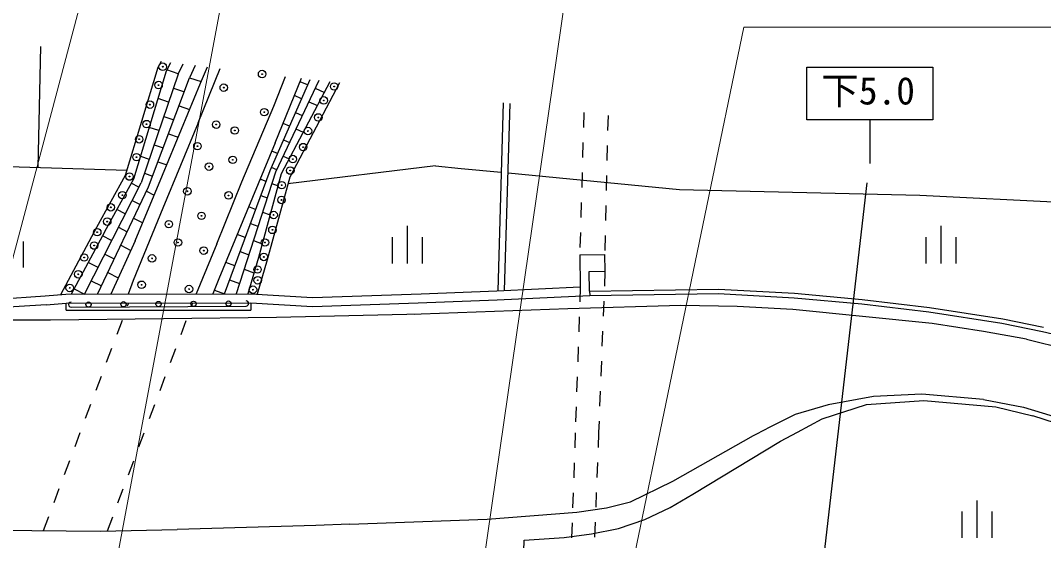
# Model space of a CAD drawing. Units: millimetres, scale not verified. Extents: x -1459003 to 1952903, y -3121393 to 1511092.
# Drawn here: x 330577 to 398814, y 300748 to 335432 of the extents above; entities that cross this region are included whole.
import ezdxf
from ezdxf.enums import TextEntityAlignment as Align

# ---------------------------------------------------------------- set-up
doc = ezdxf.new("R2010")
doc.units = ezdxf.units.MM
doc.header["$LTSCALE"] = 1000
doc.header["$PDMODE"] = 32
doc.header["$PDSIZE"] = 500
for name, color, linetype, lineweight in [('M-BGD', 7, 'Continuous', 25), ('M-STR-HTXT', 7, 'Continuous', 13), ('M-STR-STRC', 7, 'Continuous', 25)]:
    doc.layers.add(name, color=color, linetype=linetype, lineweight=lineweight)
doc.styles.add('ＭＳ ゴシック', font='')
doc.styles.get('ＭＳ ゴシック').set_extended_font_data('MS Gothic')

msp = doc.modelspace()

# ---------------------------------------------------------------- linework, layer by layer
at = {"layer": 'M-BGD'}
for p, q in [((331909, 333689), (331742, 325633)), ((339761, 332307), (339973, 332711)), ((340318, 332078), (340611, 332633)), ((341088, 331843), (341424, 332534)), ((342233, 332436), (341858, 331609)), ((342576, 331243), (343041, 332338)), ((337573, 325112), (339761, 332307)), ((338129, 324879), (340318, 332078)), ((341088, 331843), (338625, 324607)), ((341102, 331872), (340345, 332129)), ((342425, 328604), (343892, 332235)), ((347467, 329727), (348259, 331705)), ((339120, 324336), (341858, 331609)), ((340052, 325123), (342576, 331243)), ((341858, 331609), (342623, 331354)), ((347221, 325416), (349896, 331506)), ((347572, 327266), (349320, 331576)), ((350474, 331436), (347595, 325314)), ((351220, 331346), (347975, 325210)), ((351858, 331268), (348536, 324988)), ((349730, 331130), (349228, 331350)), ((340776, 330926), (341508, 330677)), ((349328, 330214), (348852, 330423)), ((350227, 330911), (350846, 330639)), ((340454, 329980), (339753, 330218)), ((341155, 329741), (341858, 329502)), ((345341, 324667), (347467, 329727)), ((349801, 330006), (350378, 329753)), ((362772, 329944), (362418, 317394)), ((362855, 317415), (363243, 329886)), ((340131, 329033), (340803, 328805)), ((348926, 329298), (349376, 329101)), ((368150, 329291), (368122, 328291)), ((369767, 329095), (369742, 328095)), ((339809, 328087), (339171, 328304)), ((342425, 328604), (340081, 322917)), ((348524, 328383), (348100, 328569)), ((340450, 327868), (341094, 327649)), ((348950, 328196), (349440, 327980)), ((339487, 327140), (340098, 326932)), ((347572, 327266), (345677, 322705)), ((348122, 327467), (348524, 327290)), ((368093, 327292), (368065, 326292)), ((369718, 327095), (369694, 326096)), ((338588, 326389), (339165, 326193)), ((347719, 326552), (347344, 326717)), ((348099, 326385), (348503, 326208)), ((328474, 325739), (337672, 325439)), ((339745, 325996), (340330, 325796)), ((347673, 325480), (347317, 325636)), ((358260, 325734), (348414, 324542)), ((358260, 325734), (359971, 325567)), ((359971, 325567), (362641, 325307)), ((335681, 321655), (337573, 325112)), ((336208, 321369), (338129, 324879)), ((338231, 320728), (340052, 325123)), ((338842, 325247), (339393, 325059)), ((344182, 317200), (347221, 325416)), ((347595, 325314), (344955, 317201)), ((347975, 325210), (346449, 319633)), ((346957, 324703), (346567, 324847)), ((348536, 324988), (347026, 319469)), ((363099, 325262), (374536, 324149)), ((368036, 325292), (368008, 324293)), ((369669, 325096), (369645, 324096)), ((334841, 317185), (338625, 324607)), ((335721, 317186), (339120, 324336)), ((338474, 324312), (337962, 324573)), ((343680, 320530), (345341, 324667)), ((347349, 324558), (347756, 324408)), ((374536, 324149), (390571, 323774)), ((338985, 324051), (339500, 323789)), ((346610, 323765), (347039, 323607)), ((390571, 323774), (415748, 322519)), ((337566, 322530), (337001, 322818)), ((338020, 323421), (338555, 323148)), ((340081, 322917), (338105, 318096)), ((346263, 322827), (345799, 322999)), ((367980, 323293), (367951, 322294)), ((369620, 323096), (369596, 322097)), ((338126, 322245), (338732, 321936)), ((345677, 322705), (343816, 318192)), ((346730, 322655), (347226, 322471)), ((333264, 317155), (335681, 321655)), ((337111, 321639), (337696, 321341)), ((345916, 321889), (346420, 321703)), ((356401, 319228), (356401, 321728)), ((391981, 319228), (391981, 321728)), ((336208, 321369), (333960, 317183)), ((336657, 320748), (336043, 321061)), ((338231, 320728), (336603, 317188)), ((345570, 320952), (345036, 321149)), ((346111, 320751), (346696, 320535)), ((355401, 319228), (355401, 320978)), ((357401, 319228), (357401, 320978)), ((367923, 321294), (367894, 320294)), ((369571, 321097), (369547, 320097)), ((390981, 319228), (390981, 320978)), ((392981, 319228), (392981, 320978)), ((330786, 318950), (330786, 320700)), ((337267, 320438), (337940, 320094)), ((343680, 320530), (342298, 317197)), ((336203, 319857), (336837, 319534)), ((345223, 320014), (345801, 319800)), ((346449, 319633), (345737, 317202)), ((347026, 319469), (346355, 317179)), ((367880, 319797), (369540, 319825)), ((367880, 319797), (367917, 317657)), ((369540, 319825), (369559, 318710)), ((335749, 318966), (335096, 319299)), ((344876, 319076), (344273, 319299)), ((345491, 318848), (346148, 318605)), ((368515, 318692), (369559, 318710)), ((368538, 317385), (368515, 318692)), ((369559, 318710), (369520, 317710)), ((335295, 318076), (335978, 317727)), ((336408, 318631), (337103, 318276)), ((338105, 318096), (337770, 317189)), ((343816, 318192), (343409, 317199)), ((344529, 318138), (345182, 317896)), ((334150, 317537), (334841, 317185)), ((343511, 317448), (344182, 317200)), ((357299, 317212), (362343, 317390)), ((362343, 317390), (367917, 317657)), ((367917, 317657), (367882, 316658)), ((368538, 317385), (377133, 317514)), ((368538, 317385), (368543, 317085)), ((377133, 317514), (382213, 317238)), ((326995, 316694), (332234, 317070)), ((332234, 317070), (333596, 317183)), ((333596, 317183), (345953, 317203)), ((345953, 317203), (350059, 316956)), ((350059, 316956), (357299, 317212)), ((357105, 316605), (362368, 316791)), ((362368, 316791), (368543, 317085)), ((368543, 317085), (377127, 317214)), ((369481, 316711), (369442, 315712)), ((377127, 317214), (382191, 316939)), ((382191, 316939), (386695, 316536)), ((382213, 317238), (386726, 316834)), ((386726, 316834), (391202, 316295)), ((332283, 316472), (327506, 316183)), ((332283, 316472), (333621, 316583)), ((333616, 316115), (333621, 316583)), ((333616, 316115), (345945, 316115)), ((333621, 316583), (345935, 316603)), ((333952, 316306), (345623, 316384)), ((337725, 316392), (337799, 316590)), ((341988, 316370), (342073, 316597)), ((345935, 316603), (350051, 316356)), ((345935, 316603), (345945, 316115)), ((350051, 316356), (357105, 316605)), ((367087, 316209), (357294, 315838)), ((374628, 316422), (367087, 316209)), ((378372, 316353), (374628, 316422)), ((382085, 316149), (378372, 316353)), ((391383, 315232), (382085, 316149)), ((386695, 316536), (391160, 315998)), ((391160, 315998), (396035, 315246)), ((391202, 316295), (396088, 315541)), ((332579, 315436), (326335, 315437)), ((347652, 315624), (332579, 315436)), ((337024, 314519), (337375, 315455)), ((341287, 314497), (341638, 315433)), ((357294, 315838), (347652, 315624)), ((357294, 315838), (356857, 315828)), ((367847, 315658), (367813, 314659)), ((396088, 315541), (398809, 314980)), ((369403, 314713), (369364, 313713)), ((394812, 314700), (391383, 315232)), ((397680, 314188), (394812, 314700)), ((396035, 315246), (398748, 314686)), ((398748, 314686), (401095, 314123)), ((397680, 314188), (400949, 313353)), ((336323, 312646), (336673, 313582)), ((340586, 312624), (340936, 313560)), ((367778, 313659), (367744, 312660)), ((369325, 312714), (369286, 311715)), ((335621, 310773), (335972, 311709)), ((339884, 310751), (340235, 311687)), ((367709, 311661), (367674, 310661)), ((369247, 310716), (369208, 309716)), ((390692, 310511), (387462, 310363)), ((394799, 310161), (390692, 310511)), ((334920, 308900), (335270, 309836)), ((339183, 308878), (339534, 309814)), ((384442, 309806), (382240, 309143)), ((384041, 308854), (387010, 309812)), ((387462, 310363), (384442, 309806)), ((387010, 309812), (390822, 310088)), ((390822, 310088), (395637, 309654)), ((394799, 310161), (397477, 309652)), ((367640, 309662), (367605, 308662)), ((382240, 309143), (380325, 308189)), ((395637, 309654), (398099, 309055)), ((397477, 309652), (399963, 308878)), ((369169, 308717), (369140, 307959)), ((382407, 307982), (384041, 308854)), ((401018, 308110), (398099, 309055)), ((334218, 307027), (334569, 307963)), ((338481, 307005), (338832, 307941)), ((367579, 307927), (367545, 306927)), ((369140, 307959), (369101, 306960)), ((374098, 304718), (379458, 307758)), ((379458, 307758), (380325, 308189)), ((381263, 307371), (382407, 307982)), ((375417, 303846), (381263, 307371)), ((333517, 305154), (333868, 306090)), ((337780, 305132), (338131, 306068)), ((367510, 305928), (367475, 304928)), ((369062, 305960), (369023, 304961)), ((371263, 303334), (374098, 304718)), ((332816, 303281), (333166, 304217)), ((337079, 303259), (337429, 304195)), ((367441, 303929), (367406, 302930)), ((368984, 303962), (368945, 302963)), ((373917, 302958), (375417, 303846)), ((369668, 302937), (371263, 303334)), ((394383, 300929), (394383, 303429)), ((332114, 301408), (332465, 302344)), ((336377, 301386), (336728, 302322)), ((361704, 302172), (367689, 302635)), ((367689, 302635), (369668, 302937)), ((372211, 302148), (373917, 302958)), ((393383, 300929), (393383, 302679)), ((395383, 300929), (395383, 302679)), ((350267, 301750), (341018, 301474)), ((352528, 301833), (350267, 301750)), ((352528, 301833), (361704, 302172)), ((367371, 301930), (367337, 300931)), ((368906, 301963), (368867, 300964)), ((370467, 301561), (372211, 302148)), ((328919, 301443), (335926, 301378)), ((335926, 301378), (341018, 301474)), ((364172, 300774), (366840, 300942)), ((366840, 300942), (368658, 301194)), ((368658, 301194), (370467, 301561)), ((364149, 300048), (364172, 300774))]:
    msp.add_line(p, q, dxfattribs=at)
for centre, radius in [((340067, 332350), 25), ((346695, 331857), 25), ((339789, 331124), 25), ((344137, 330951), 25), ((351501, 331026), 25), ((339210, 329818), 25), ((350804, 330103), 25), ((346841, 329316), 25), ((350442, 328965), 25), ((338989, 328522), 25), ((343633, 328487), 25), ((344871, 328095), 25), ((349755, 328058), 25), ((338492, 327510), 25), ((342381, 327050), 25), ((349431, 326986), 25), ((338318, 326313), 25), ((348742, 326190), 25), ((343156, 325684), 25), ((344734, 326139), 25), ((337847, 325023), 25), ((348572, 325422), 25), ((348000, 324449), 25), ((337375, 323783), 25), ((341709, 324038), 25), ((344457, 323767), 25), ((347987, 323460), 25), ((336603, 322970), 25), ((342651, 322402), 25), ((347464, 322459), 25), ((336364, 322015), 25), ((340470, 321849), 25), ((347383, 321465), 25), ((335697, 321316), 25), ((335492, 320420), 25), ((341080, 320627), 25), ((342801, 320081), 25), ((346886, 320623), 25), ((334827, 319623), 25), ((339351, 319566), 25), ((346811, 319659), 25), ((346389, 318824), 25), ((334434, 318503), 25), ((346401, 318105), 25), ((333861, 317594), 25), ((338657, 317806), 25), ((341819, 317520), 25), ((346083, 317478), 25), ((335118, 316488), 175), ((337452, 316504), 175), ((339787, 316520), 175), ((342121, 316535), 175), ((344455, 316551), 175)]:
    msp.add_circle(centre, radius, dxfattribs=at)
for centre, radius, start, end in [((444492, 872503), 605840, 261.18909, 261.18909), ((336281, -251332), 590751, 108.92784, 108.92784), ((333951, 316481), 175, 90.38122, 270.38519), ((345622, 316559), 175, 270.37904, 90.37904)]:
    msp.add_arc(centre, radius, start, end, dxfattribs=at)
for p in [(340067, 332350), (346695, 331857), (339789, 331124), (344137, 330951), (351501, 331026), (350804, 330103), (339210, 329818), (346841, 329316), (350442, 328965), (338989, 328522), (343633, 328487), (344871, 328095), (349755, 328058), (338492, 327510), (342381, 327050), (349431, 326986), (338318, 326313), (344734, 326139), (348742, 326190), (343156, 325684), (348572, 325422), (337847, 325023), (341709, 324038), (348000, 324449), (337375, 323783), (344457, 323767), (347987, 323460), (336603, 322970), (336364, 322015), (340470, 321849), (342651, 322402), (347464, 322459), (335697, 321316), (347383, 321465), (341080, 320627), (346886, 320623), (335492, 320420), (342801, 320081), (334827, 319623), (339351, 319566), (346811, 319659), (334434, 318503), (346389, 318824), (338657, 317806), (346401, 318105), (333861, 317594), (341819, 317520), (346083, 317478)]:
    msp.add_point(p, dxfattribs=at)
at = {"layer": 'M-STR-HTXT'}
for p, q in [((322044, 289437), (338105, 349829)), ((333857, 282755), (345828, 346565)), ((358472, 278665), (367842, 343348)), ((367898, 282330), (378828, 334989)), ((378828, 334989), (429357, 334989))]:
    msp.add_line(p, q, dxfattribs=at)
at = {"layer": 'M-STR-STRC'}
for p, q in [((383027, 328816), (383027, 332316)), ((383027, 332316), (391427, 332316)), ((391427, 332316), (391427, 328816)), ((391427, 328816), (383027, 328816)), ((387227, 328816), (387227, 325884)), ((382198, 282615), (387054, 324612))]:
    msp.add_line(p, q, dxfattribs=at)
for centre, radius, start, end in [((447798, 891676), 619416, 260.19854, 260.19854), ((446458, 884104), 611726, 260.39352, 260.39352), ((442504, 859024), 586335, 261.56778, 261.56778), ((437337, 831795), 558628, 259.99993, 259.99993)]:
    msp.add_arc(centre, radius, start, end, dxfattribs=at)

# ---------------------------------------------------------------- texts
at = {"layer": 'M-STR-STRC', "style": 'ＭＳ ゴシック'}
msp.add_text('下5.0', height=1833, dxfattribs=at).set_placement((387114, 329279), align=Align.BOTTOM_CENTER)

doc.saveas('drawing.dxf')
